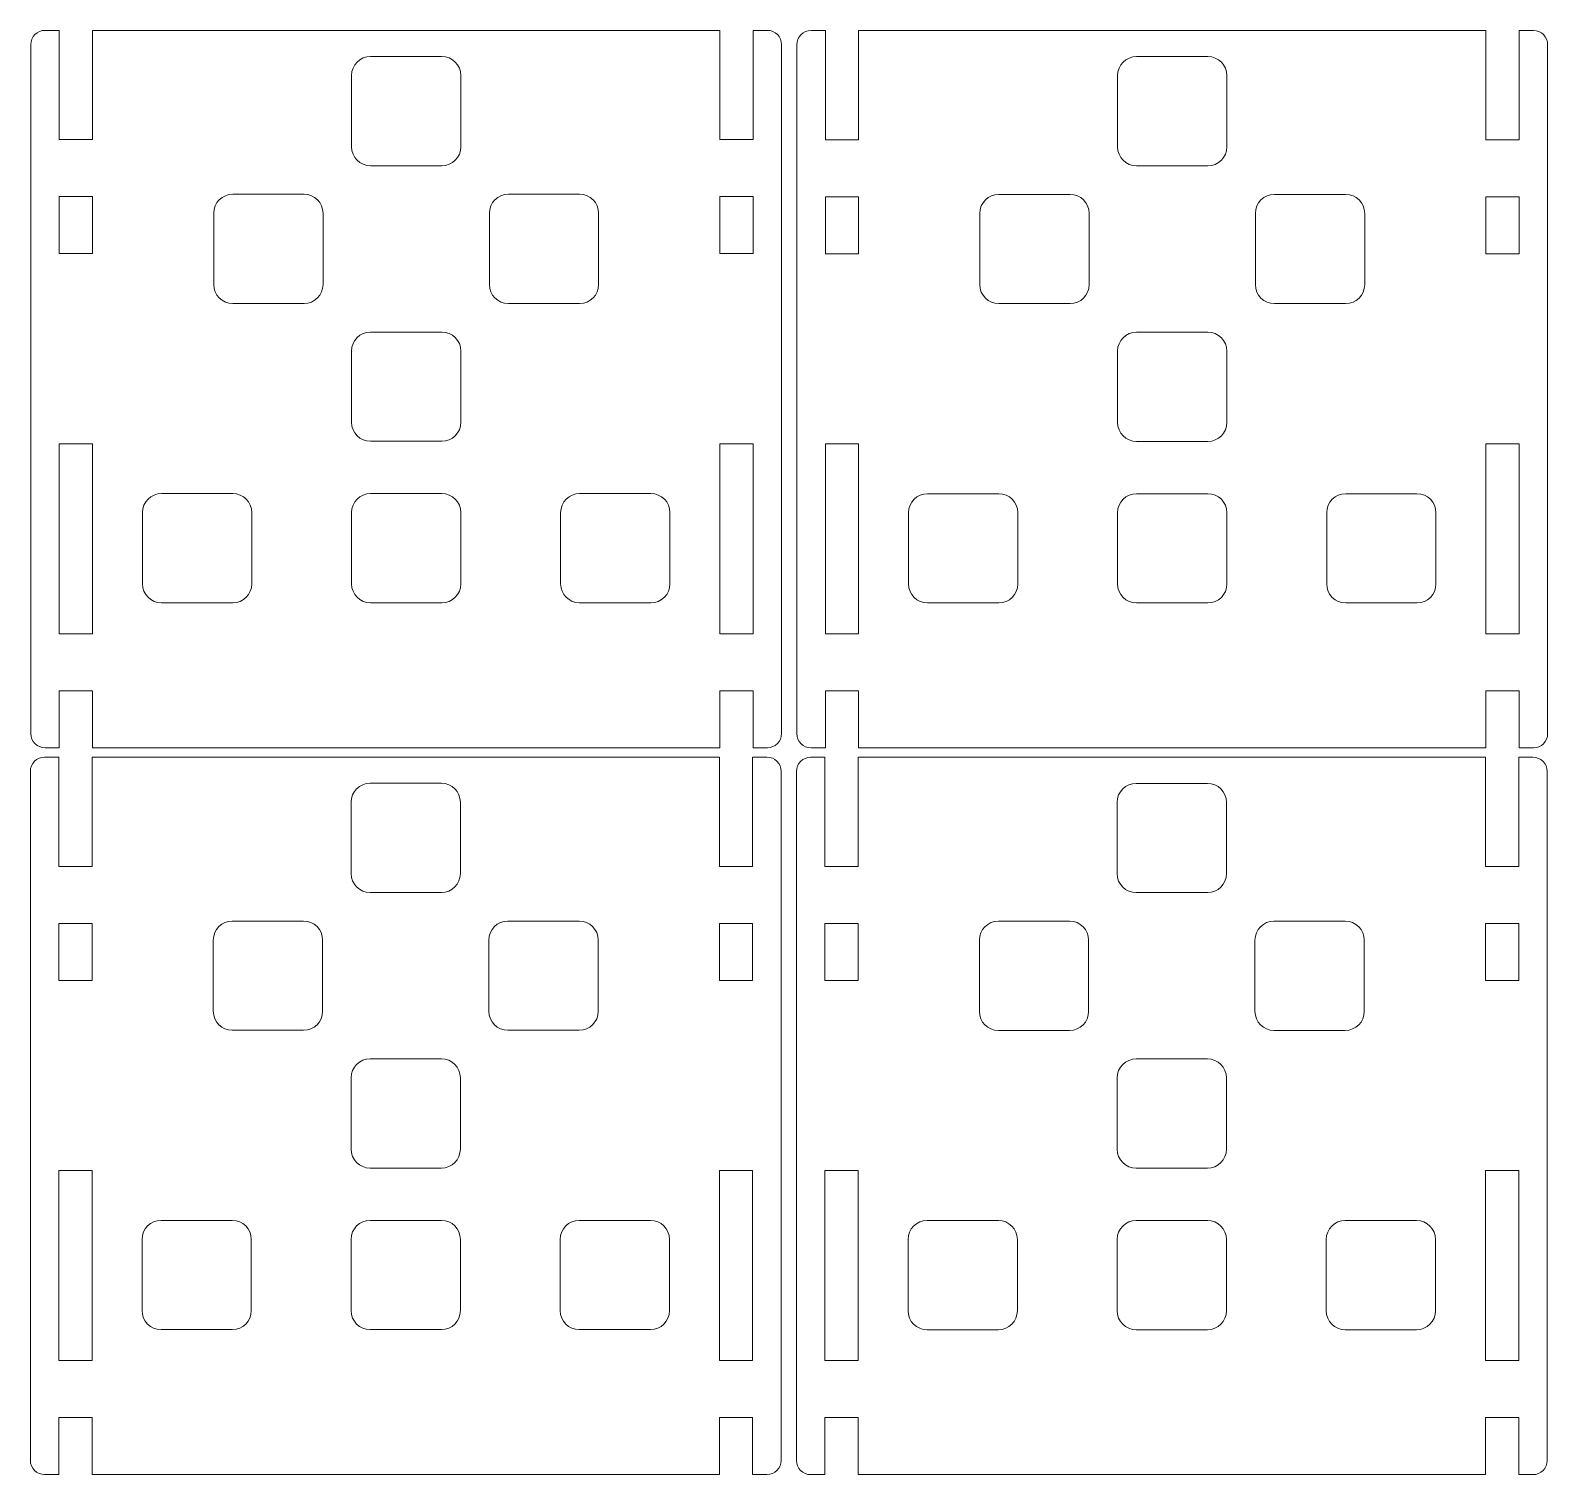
# Model space of a CAD drawing. Header units: inches. Extents: x 0.1 to 24.2, y 0.1 to 12.
# Drawn here: x 0.11 to 6.4, y 0.1 to 6.09 of the extents above; entities that cross this region are included whole.
import ezdxf

# ---------------------------------------------------------------- set-up
doc = ezdxf.new("R2010")
doc.units = ezdxf.units.IN
doc.header["$MEASUREMENT"] = 0
doc.layers.add('Visible', color=7, linetype='Continuous', lineweight=0)

msp = doc.modelspace()

# ---------------------------------------------------------------- linework, layer by layer
at = {"layer": 'Visible', "color": 1, "lineweight": 0, "true_color": 0xff0000}
for p, q in [((0.1688, 6.0864), (0.2279, 6.0864)), ((0.2279, 5.6334), (0.2279, 6.0864)), ((0.3657, 5.6334), (0.3657, 6.0864)), ((0.3657, 6.0864), (2.9657, 6.0864)), ((2.9657, 5.6334), (2.9657, 6.0864)), ((3.1035, 5.6334), (3.1035, 6.0864)), ((3.1035, 6.0864), (3.1626, 6.0864)), ((3.344, 6.086), (3.4031, 6.086)), ((3.4031, 5.633), (3.4031, 6.086)), ((3.541, 5.633), (3.541, 6.086)), ((3.541, 6.086), (6.1409, 6.086)), ((6.1409, 5.633), (6.1409, 6.086)), ((6.2788, 5.633), (6.2788, 6.086)), ((6.2788, 6.086), (6.3379, 6.086)), ((0.1097, 3.1714), (0.1097, 6.0274)), ((1.8134, 5.9781), (1.518, 5.9781)), ((3.2217, 3.1714), (3.2217, 6.0274)), ((3.2849, 3.1709), (3.2849, 6.0269)), ((4.9887, 5.9777), (4.6932, 5.9777)), ((6.397, 3.1709), (6.397, 6.0269)), ((1.4392, 5.6039), (1.4392, 5.8993)), ((1.8922, 5.6039), (1.8922, 5.8993)), ((4.6144, 5.6034), (4.6144, 5.8989)), ((5.0675, 5.6034), (5.0675, 5.8989)), ((0.3657, 5.6334), (0.2279, 5.6334)), ((2.9657, 5.6334), (3.1035, 5.6334)), ((3.541, 5.633), (3.4031, 5.633)), ((6.1409, 5.633), (6.2788, 5.633)), ((1.8134, 5.5251), (1.518, 5.5251)), ((4.9887, 5.5246), (4.6932, 5.5246)), ((0.3657, 5.3971), (0.2279, 5.3971)), ((0.2279, 5.1607), (0.2279, 5.3971)), ((0.3657, 5.3971), (0.3657, 5.1607)), ((1.2422, 5.4069), (0.9468, 5.4069)), ((2.3846, 5.4069), (2.0892, 5.4069)), ((2.9657, 5.3971), (3.1035, 5.3971)), ((2.9657, 5.3971), (2.9657, 5.1607)), ((3.1035, 5.1607), (3.1035, 5.3971)), ((3.541, 5.3966), (3.4031, 5.3966)), ((3.4031, 5.1603), (3.4031, 5.3966)), ((3.541, 5.3966), (3.541, 5.1603)), ((4.4175, 5.4065), (4.122, 5.4065)), ((5.5599, 5.4065), (5.2644, 5.4065)), ((6.1409, 5.3966), (6.2788, 5.3966)), ((6.1409, 5.3966), (6.1409, 5.1603)), ((6.2788, 5.1603), (6.2788, 5.3966)), ((0.868, 5.0327), (0.868, 5.3281)), ((1.321, 5.0327), (1.321, 5.3281)), ((2.0104, 5.0327), (2.0104, 5.3281)), ((2.4634, 5.0327), (2.4634, 5.3281)), ((4.0432, 5.0322), (4.0432, 5.3277)), ((4.4963, 5.0322), (4.4963, 5.3277)), ((5.1856, 5.0322), (5.1856, 5.3277)), ((5.6387, 5.0322), (5.6387, 5.3277)), ((0.3657, 5.1607), (0.2279, 5.1607)), ((2.9657, 5.1607), (3.1035, 5.1607)), ((3.541, 5.1603), (3.4031, 5.1603)), ((6.1409, 5.1603), (6.2788, 5.1603)), ((1.2422, 4.9539), (0.9468, 4.9539)), ((2.3846, 4.9539), (2.0892, 4.9539)), ((4.4175, 4.9534), (4.122, 4.9534)), ((5.5599, 4.9534), (5.2644, 4.9534)), ((1.8134, 4.8357), (1.518, 4.8357)), ((4.9887, 4.8353), (4.6932, 4.8353)), ((1.4392, 4.4615), (1.4392, 4.7569)), ((1.8922, 4.4615), (1.8922, 4.7569)), ((4.6144, 4.461), (4.6144, 4.7565)), ((5.0675, 4.461), (5.0675, 4.7565)), ((0.3657, 4.3729), (0.2279, 4.3729)), ((0.2279, 3.585), (0.2279, 4.3729)), ((0.3657, 3.585), (0.3657, 4.3729)), ((1.8134, 4.3827), (1.518, 4.3827)), ((2.9657, 4.3729), (3.1035, 4.3729)), ((2.9657, 3.585), (2.9657, 4.3729)), ((3.1035, 3.585), (3.1035, 4.3729)), ((3.541, 4.3724), (3.4031, 4.3724)), ((3.4031, 3.5845), (3.4031, 4.3724)), ((3.541, 3.5845), (3.541, 4.3724)), ((4.9887, 4.3822), (4.6932, 4.3822)), ((6.1409, 4.3724), (6.2788, 4.3724)), ((6.1409, 3.5845), (6.1409, 4.3724)), ((6.2788, 3.5845), (6.2788, 4.3724)), ((0.9468, 4.166), (0.6513, 4.166)), ((1.8134, 4.166), (1.518, 4.166)), ((2.6801, 4.166), (2.3846, 4.166)), ((4.122, 4.1656), (3.8266, 4.1656)), ((4.9887, 4.1656), (4.6932, 4.1656)), ((5.8553, 4.1656), (5.5599, 4.1656)), ((0.5725, 4.0873), (0.5725, 3.7918)), ((1.0256, 4.0873), (1.0256, 3.7918)), ((1.4392, 4.0873), (1.4392, 3.7918)), ((1.8922, 4.0873), (1.8922, 3.7918)), ((2.3058, 4.0873), (2.3058, 3.7918)), ((2.7588, 4.0873), (2.7588, 3.7918)), ((3.7478, 4.0868), (3.7478, 3.7913)), ((4.2008, 4.0868), (4.2008, 3.7913)), ((4.6144, 4.0868), (4.6144, 3.7913)), ((5.0675, 4.0868), (5.0675, 3.7913)), ((5.4811, 4.0868), (5.4811, 3.7913)), ((5.9341, 4.0868), (5.9341, 3.7913)), ((0.9468, 3.713), (0.6513, 3.713)), ((1.8134, 3.713), (1.518, 3.713)), ((2.6801, 3.713), (2.3846, 3.713)), ((4.122, 3.7126), (3.8266, 3.7126)), ((4.9887, 3.7126), (4.6932, 3.7126)), ((5.8553, 3.7126), (5.5599, 3.7126)), ((0.3657, 3.585), (0.2279, 3.585)), ((2.9657, 3.585), (3.1035, 3.585)), ((3.541, 3.5845), (3.4031, 3.5845)), ((6.1409, 3.5845), (6.2788, 3.5845)), ((0.3657, 3.3486), (0.2279, 3.3486)), ((0.2279, 3.1123), (0.2279, 3.3486)), ((0.3657, 3.3486), (0.3657, 3.1123)), ((2.9657, 3.3486), (3.1035, 3.3486)), ((2.9657, 3.3486), (2.9657, 3.1123)), ((3.1035, 3.1123), (3.1035, 3.3486)), ((3.541, 3.3482), (3.4031, 3.3482)), ((3.4031, 3.1118), (3.4031, 3.3482)), ((3.541, 3.3482), (3.541, 3.1118)), ((6.1409, 3.3482), (6.2788, 3.3482)), ((6.1409, 3.3482), (6.1409, 3.1118)), ((6.2788, 3.1118), (6.2788, 3.3482)), ((0.1688, 3.1123), (0.2279, 3.1123)), ((0.3657, 3.1123), (2.9657, 3.1123)), ((3.1035, 3.1123), (3.1626, 3.1123)), ((3.344, 3.1118), (3.4031, 3.1118)), ((3.541, 3.1118), (6.1409, 3.1118)), ((6.2788, 3.1118), (6.3379, 3.1118)), ((0.1669, 3.0735), (0.226, 3.0735)), ((0.226, 2.6205), (0.226, 3.0735)), ((0.3639, 2.6205), (0.3639, 3.0735)), ((0.3639, 3.0735), (2.9638, 3.0735)), ((2.9638, 2.6205), (2.9638, 3.0735)), ((3.1017, 2.6205), (3.1017, 3.0735)), ((3.1017, 3.0735), (3.1608, 3.0735)), ((3.3422, 3.0731), (3.4013, 3.0731)), ((3.4013, 2.62), (3.4013, 3.0731)), ((3.5391, 2.62), (3.5391, 3.0731)), ((3.5391, 3.0731), (6.1391, 3.0731)), ((6.1391, 2.62), (6.1391, 3.0731)), ((6.2769, 2.62), (6.2769, 3.0731)), ((6.2769, 3.0731), (6.336, 3.0731)), ((0.1078, 0.1584), (0.1078, 3.0144)), ((1.8116, 2.9652), (1.5161, 2.9652)), ((3.2199, 0.1584), (3.2199, 3.0144)), ((3.2831, 0.158), (3.2831, 3.014)), ((4.9868, 2.9647), (4.6914, 2.9647)), ((6.3951, 0.158), (6.3951, 3.014)), ((1.4373, 2.591), (1.4373, 2.8864)), ((1.8903, 2.591), (1.8903, 2.8864)), ((4.6126, 2.5905), (4.6126, 2.8859)), ((5.0656, 2.5905), (5.0656, 2.8859)), ((0.3639, 2.6205), (0.226, 2.6205)), ((2.9638, 2.6205), (3.1017, 2.6205)), ((3.5391, 2.62), (3.4013, 2.62)), ((6.1391, 2.62), (6.2769, 2.62)), ((1.8116, 2.5122), (1.5161, 2.5122)), ((4.9868, 2.5117), (4.6914, 2.5117)), ((1.2404, 2.394), (0.9449, 2.394)), ((2.3828, 2.394), (2.0873, 2.394)), ((4.4156, 2.3935), (4.1202, 2.3935)), ((5.558, 2.3935), (5.2626, 2.3935)), ((0.3639, 2.3841), (0.226, 2.3841)), ((0.226, 2.1478), (0.226, 2.3841)), ((0.3639, 2.3841), (0.3639, 2.1478)), ((2.9638, 2.3841), (3.1017, 2.3841)), ((2.9638, 2.3841), (2.9638, 2.1478)), ((3.1017, 2.1478), (3.1017, 2.3841)), ((3.5391, 2.3837), (3.4013, 2.3837)), ((3.4013, 2.1473), (3.4013, 2.3837)), ((3.5391, 2.3837), (3.5391, 2.1473)), ((6.1391, 2.3837), (6.2769, 2.3837)), ((6.1391, 2.3837), (6.1391, 2.1473)), ((6.2769, 2.1473), (6.2769, 2.3837)), ((0.8661, 2.0198), (0.8661, 2.3152)), ((1.3191, 2.0198), (1.3191, 2.3152)), ((2.0085, 2.0198), (2.0085, 2.3152)), ((2.4615, 2.0198), (2.4615, 2.3152)), ((4.0414, 2.0193), (4.0414, 2.3147)), ((4.4944, 2.0193), (4.4944, 2.3147)), ((5.1838, 2.0193), (5.1838, 2.3147)), ((5.6368, 2.0193), (5.6368, 2.3147)), ((0.3639, 2.1478), (0.226, 2.1478)), ((2.9638, 2.1478), (3.1017, 2.1478)), ((3.5391, 2.1473), (3.4013, 2.1473)), ((6.1391, 2.1473), (6.2769, 2.1473)), ((1.2404, 1.941), (0.9449, 1.941)), ((2.3828, 1.941), (2.0873, 1.941)), ((4.4156, 1.9405), (4.1202, 1.9405)), ((5.558, 1.9405), (5.2626, 1.9405)), ((1.8116, 1.8228), (1.5161, 1.8228)), ((4.9868, 1.8223), (4.6914, 1.8223)), ((1.4373, 1.4486), (1.4373, 1.744)), ((1.8903, 1.4486), (1.8903, 1.744)), ((4.6126, 1.4481), (4.6126, 1.7435)), ((5.0656, 1.4481), (5.0656, 1.7435)), ((0.3639, 1.3599), (0.226, 1.3599)), ((0.226, 0.5721), (0.226, 1.3599)), ((0.3639, 0.5721), (0.3639, 1.3599)), ((1.8116, 1.3698), (1.5161, 1.3698)), ((2.9638, 1.3599), (3.1017, 1.3599)), ((2.9638, 0.5721), (2.9638, 1.3599)), ((3.1017, 0.5721), (3.1017, 1.3599)), ((3.5391, 1.3595), (3.4013, 1.3595)), ((3.4013, 0.5716), (3.4013, 1.3595)), ((3.5391, 0.5716), (3.5391, 1.3595)), ((4.9868, 1.3693), (4.6914, 1.3693)), ((6.1391, 1.3595), (6.2769, 1.3595)), ((6.1391, 0.5716), (6.1391, 1.3595)), ((6.2769, 0.5716), (6.2769, 1.3595)), ((0.9449, 1.1531), (0.6495, 1.1531)), ((1.8116, 1.1531), (1.5161, 1.1531)), ((2.6782, 1.1531), (2.3828, 1.1531)), ((4.1202, 1.1526), (3.8247, 1.1526)), ((4.9868, 1.1526), (4.6914, 1.1526)), ((5.8535, 1.1526), (5.558, 1.1526)), ((0.5707, 1.0743), (0.5707, 0.7789)), ((1.0237, 1.0743), (1.0237, 0.7789)), ((1.4373, 1.0743), (1.4373, 0.7789)), ((1.8903, 1.0743), (1.8903, 0.7789)), ((2.304, 1.0743), (2.304, 0.7789)), ((2.757, 1.0743), (2.757, 0.7789)), ((3.7459, 1.0739), (3.7459, 0.7784)), ((4.199, 1.0739), (4.199, 0.7784)), ((4.6126, 1.0739), (4.6126, 0.7784)), ((5.0656, 1.0739), (5.0656, 0.7784)), ((5.4792, 1.0739), (5.4792, 0.7784)), ((5.9322, 1.0739), (5.9322, 0.7784)), ((0.9449, 0.7001), (0.6495, 0.7001)), ((1.8116, 0.7001), (1.5161, 0.7001)), ((2.6782, 0.7001), (2.3828, 0.7001)), ((4.1202, 0.6996), (3.8247, 0.6996)), ((4.9868, 0.6996), (4.6914, 0.6996)), ((5.8535, 0.6996), (5.558, 0.6996)), ((0.3639, 0.5721), (0.226, 0.5721)), ((2.9638, 0.5721), (3.1017, 0.5721)), ((3.5391, 0.5716), (3.4013, 0.5716)), ((6.1391, 0.5716), (6.2769, 0.5716)), ((0.3639, 0.3357), (0.226, 0.3357)), ((0.226, 0.0994), (0.226, 0.3357)), ((0.3639, 0.3357), (0.3639, 0.0994)), ((2.9638, 0.3357), (3.1017, 0.3357)), ((2.9638, 0.3357), (2.9638, 0.0994)), ((3.1017, 0.0994), (3.1017, 0.3357)), ((3.5391, 0.3352), (3.4013, 0.3352)), ((3.4013, 0.0989), (3.4013, 0.3352)), ((3.5391, 0.3352), (3.5391, 0.0989)), ((6.1391, 0.3352), (6.2769, 0.3352)), ((6.1391, 0.3352), (6.1391, 0.0989)), ((6.2769, 0.0989), (6.2769, 0.3352)), ((0.1669, 0.0994), (0.226, 0.0994)), ((0.3639, 0.0994), (2.9638, 0.0994)), ((3.1017, 0.0994), (3.1608, 0.0994)), ((3.3422, 0.0989), (3.4013, 0.0989)), ((3.5391, 0.0989), (6.1391, 0.0989)), ((6.2769, 0.0989), (6.336, 0.0989))]:
    msp.add_line(p, q, dxfattribs=at)
for points in [[(0.1688, 6.0864), (0.1361, 6.0864), (0.1097, 6.06), (0.1097, 6.0274)], [(3.2217, 6.0274), (3.2217, 6.06), (3.1953, 6.0864), (3.1626, 6.0864)], [(3.344, 6.086), (3.3114, 6.086), (3.2849, 6.0595), (3.2849, 6.0269)], [(6.397, 6.0269), (6.397, 6.0595), (6.3705, 6.086), (6.3379, 6.086)], [(1.518, 5.9781), (1.4745, 5.9781), (1.4392, 5.9428), (1.4392, 5.8993)], [(1.8922, 5.8993), (1.8922, 5.9428), (1.8569, 5.9781), (1.8134, 5.9781)], [(4.6932, 5.9777), (4.6497, 5.9777), (4.6144, 5.9424), (4.6144, 5.8989)], [(5.0675, 5.8989), (5.0675, 5.9424), (5.0322, 5.9777), (4.9887, 5.9777)], [(1.4392, 5.6039), (1.4392, 5.5604), (1.4745, 5.5251), (1.518, 5.5251)], [(1.8134, 5.5251), (1.8569, 5.5251), (1.8922, 5.5604), (1.8922, 5.6039)], [(4.6144, 5.6034), (4.6144, 5.5599), (4.6497, 5.5246), (4.6932, 5.5246)], [(4.9887, 5.5246), (5.0322, 5.5246), (5.0675, 5.5599), (5.0675, 5.6034)], [(0.9468, 5.4069), (0.9033, 5.4069), (0.868, 5.3716), (0.868, 5.3281)], [(1.321, 5.3281), (1.321, 5.3716), (1.2857, 5.4069), (1.2422, 5.4069)], [(2.0892, 5.4069), (2.0457, 5.4069), (2.0104, 5.3716), (2.0104, 5.3281)], [(2.4634, 5.3281), (2.4634, 5.3716), (2.4281, 5.4069), (2.3846, 5.4069)], [(4.122, 5.4065), (4.0785, 5.4065), (4.0432, 5.3712), (4.0432, 5.3277)], [(4.4963, 5.3277), (4.4963, 5.3712), (4.461, 5.4065), (4.4175, 5.4065)], [(5.2644, 5.4065), (5.2209, 5.4065), (5.1856, 5.3712), (5.1856, 5.3277)], [(5.6387, 5.3277), (5.6387, 5.3712), (5.6034, 5.4065), (5.5599, 5.4065)], [(0.868, 5.0327), (0.868, 4.9892), (0.9033, 4.9539), (0.9468, 4.9539)], [(1.2422, 4.9539), (1.2857, 4.9539), (1.321, 4.9892), (1.321, 5.0327)], [(2.0104, 5.0327), (2.0104, 4.9892), (2.0457, 4.9539), (2.0892, 4.9539)], [(2.3846, 4.9539), (2.4281, 4.9539), (2.4634, 4.9892), (2.4634, 5.0327)], [(4.0432, 5.0322), (4.0432, 4.9887), (4.0785, 4.9534), (4.122, 4.9534)], [(4.4175, 4.9534), (4.461, 4.9534), (4.4963, 4.9887), (4.4963, 5.0322)], [(5.1856, 5.0322), (5.1856, 4.9887), (5.2209, 4.9534), (5.2644, 4.9534)], [(5.5599, 4.9534), (5.6034, 4.9534), (5.6387, 4.9887), (5.6387, 5.0322)], [(1.518, 4.8357), (1.4745, 4.8357), (1.4392, 4.8004), (1.4392, 4.7569)], [(1.8922, 4.7569), (1.8922, 4.8004), (1.8569, 4.8357), (1.8134, 4.8357)], [(4.6932, 4.8353), (4.6497, 4.8353), (4.6144, 4.8), (4.6144, 4.7565)], [(5.0675, 4.7565), (5.0675, 4.8), (5.0322, 4.8353), (4.9887, 4.8353)], [(1.4392, 4.4615), (1.4392, 4.418), (1.4745, 4.3827), (1.518, 4.3827)], [(1.8134, 4.3827), (1.8569, 4.3827), (1.8922, 4.418), (1.8922, 4.4615)], [(4.6144, 4.461), (4.6144, 4.4175), (4.6497, 4.3822), (4.6932, 4.3822)], [(4.9887, 4.3822), (5.0322, 4.3822), (5.0675, 4.4175), (5.0675, 4.461)], [(0.6513, 4.166), (0.6078, 4.166), (0.5725, 4.1308), (0.5725, 4.0873)], [(1.0256, 4.0873), (1.0256, 4.1308), (0.9903, 4.166), (0.9468, 4.166)], [(1.518, 4.166), (1.4745, 4.166), (1.4392, 4.1308), (1.4392, 4.0873)], [(1.8922, 4.0873), (1.8922, 4.1308), (1.8569, 4.166), (1.8134, 4.166)], [(2.3846, 4.166), (2.3411, 4.166), (2.3058, 4.1308), (2.3058, 4.0873)], [(2.7588, 4.0873), (2.7588, 4.1308), (2.7236, 4.166), (2.6801, 4.166)], [(3.8266, 4.1656), (3.7831, 4.1656), (3.7478, 4.1303), (3.7478, 4.0868)], [(4.2008, 4.0868), (4.2008, 4.1303), (4.1655, 4.1656), (4.122, 4.1656)], [(4.6932, 4.1656), (4.6497, 4.1656), (4.6144, 4.1303), (4.6144, 4.0868)], [(5.0675, 4.0868), (5.0675, 4.1303), (5.0322, 4.1656), (4.9887, 4.1656)], [(5.5599, 4.1656), (5.5164, 4.1656), (5.4811, 4.1303), (5.4811, 4.0868)], [(5.9341, 4.0868), (5.9341, 4.1303), (5.8988, 4.1656), (5.8553, 4.1656)], [(0.5725, 3.7918), (0.5725, 3.7483), (0.6078, 3.713), (0.6513, 3.713)], [(0.9468, 3.713), (0.9903, 3.713), (1.0256, 3.7483), (1.0256, 3.7918)], [(1.4392, 3.7918), (1.4392, 3.7483), (1.4745, 3.713), (1.518, 3.713)], [(1.8134, 3.713), (1.8569, 3.713), (1.8922, 3.7483), (1.8922, 3.7918)], [(2.3058, 3.7918), (2.3058, 3.7483), (2.3411, 3.713), (2.3846, 3.713)], [(2.6801, 3.713), (2.7236, 3.713), (2.7588, 3.7483), (2.7588, 3.7918)], [(3.7478, 3.7913), (3.7478, 3.7478), (3.7831, 3.7126), (3.8266, 3.7126)], [(4.122, 3.7126), (4.1655, 3.7126), (4.2008, 3.7478), (4.2008, 3.7913)], [(4.6144, 3.7913), (4.6144, 3.7478), (4.6497, 3.7126), (4.6932, 3.7126)], [(4.9887, 3.7126), (5.0322, 3.7126), (5.0675, 3.7478), (5.0675, 3.7913)], [(5.4811, 3.7913), (5.4811, 3.7478), (5.5164, 3.7126), (5.5599, 3.7126)], [(5.8553, 3.7126), (5.8988, 3.7126), (5.9341, 3.7478), (5.9341, 3.7913)], [(0.1097, 3.1714), (0.1097, 3.1387), (0.1361, 3.1123), (0.1688, 3.1123)], [(3.1626, 3.1123), (3.1953, 3.1123), (3.2217, 3.1387), (3.2217, 3.1714)], [(3.2849, 3.1709), (3.2849, 3.1383), (3.3114, 3.1118), (3.344, 3.1118)], [(6.3379, 3.1118), (6.3705, 3.1118), (6.397, 3.1383), (6.397, 3.1709)], [(0.1669, 3.0735), (0.1343, 3.0735), (0.1078, 3.0471), (0.1078, 3.0144)], [(3.2199, 3.0144), (3.2199, 3.0471), (3.1934, 3.0735), (3.1608, 3.0735)], [(3.3422, 3.0731), (3.3095, 3.0731), (3.2831, 3.0466), (3.2831, 3.014)], [(6.3951, 3.014), (6.3951, 3.0466), (6.3687, 3.0731), (6.336, 3.0731)], [(1.5161, 2.9652), (1.4726, 2.9652), (1.4373, 2.9299), (1.4373, 2.8864)], [(1.8903, 2.8864), (1.8903, 2.9299), (1.8551, 2.9652), (1.8116, 2.9652)], [(4.6914, 2.9647), (4.6479, 2.9647), (4.6126, 2.9294), (4.6126, 2.8859)], [(5.0656, 2.8859), (5.0656, 2.9294), (5.0303, 2.9647), (4.9868, 2.9647)], [(1.4373, 2.591), (1.4373, 2.5474), (1.4726, 2.5122), (1.5161, 2.5122)], [(1.8116, 2.5122), (1.8551, 2.5122), (1.8903, 2.5474), (1.8903, 2.591)], [(4.6126, 2.5905), (4.6126, 2.547), (4.6479, 2.5117), (4.6914, 2.5117)], [(4.9868, 2.5117), (5.0303, 2.5117), (5.0656, 2.547), (5.0656, 2.5905)], [(0.9449, 2.394), (0.9014, 2.394), (0.8661, 2.3587), (0.8661, 2.3152)], [(1.3191, 2.3152), (1.3191, 2.3587), (1.2839, 2.394), (1.2404, 2.394)], [(2.0873, 2.394), (2.0438, 2.394), (2.0085, 2.3587), (2.0085, 2.3152)], [(2.4615, 2.3152), (2.4615, 2.3587), (2.4263, 2.394), (2.3828, 2.394)], [(4.1202, 2.3935), (4.0767, 2.3935), (4.0414, 2.3583), (4.0414, 2.3147)], [(4.4944, 2.3147), (4.4944, 2.3583), (4.4591, 2.3935), (4.4156, 2.3935)], [(5.2626, 2.3935), (5.2191, 2.3935), (5.1838, 2.3583), (5.1838, 2.3147)], [(5.6368, 2.3147), (5.6368, 2.3583), (5.6015, 2.3935), (5.558, 2.3935)], [(0.8661, 2.0198), (0.8661, 1.9762), (0.9014, 1.941), (0.9449, 1.941)], [(1.2404, 1.941), (1.2839, 1.941), (1.3191, 1.9762), (1.3191, 2.0198)], [(2.0085, 2.0198), (2.0085, 1.9762), (2.0438, 1.941), (2.0873, 1.941)], [(2.3828, 1.941), (2.4263, 1.941), (2.4615, 1.9762), (2.4615, 2.0198)], [(4.0414, 2.0193), (4.0414, 1.9758), (4.0767, 1.9405), (4.1202, 1.9405)], [(4.4156, 1.9405), (4.4591, 1.9405), (4.4944, 1.9758), (4.4944, 2.0193)], [(5.1838, 2.0193), (5.1838, 1.9758), (5.2191, 1.9405), (5.2626, 1.9405)], [(5.558, 1.9405), (5.6015, 1.9405), (5.6368, 1.9758), (5.6368, 2.0193)], [(1.5161, 1.8228), (1.4726, 1.8228), (1.4373, 1.7875), (1.4373, 1.744)], [(1.8903, 1.744), (1.8903, 1.7875), (1.8551, 1.8228), (1.8116, 1.8228)], [(4.6914, 1.8223), (4.6479, 1.8223), (4.6126, 1.7871), (4.6126, 1.7435)], [(5.0656, 1.7435), (5.0656, 1.7871), (5.0303, 1.8223), (4.9868, 1.8223)], [(1.4373, 1.4486), (1.4373, 1.405), (1.4726, 1.3698), (1.5161, 1.3698)], [(1.8116, 1.3698), (1.8551, 1.3698), (1.8903, 1.405), (1.8903, 1.4486)], [(4.6126, 1.4481), (4.6126, 1.4046), (4.6479, 1.3693), (4.6914, 1.3693)], [(4.9868, 1.3693), (5.0303, 1.3693), (5.0656, 1.4046), (5.0656, 1.4481)], [(0.6495, 1.1531), (0.606, 1.1531), (0.5707, 1.1178), (0.5707, 1.0743)], [(1.0237, 1.0743), (1.0237, 1.1178), (0.9884, 1.1531), (0.9449, 1.1531)], [(1.5161, 1.1531), (1.4726, 1.1531), (1.4373, 1.1178), (1.4373, 1.0743)], [(1.8903, 1.0743), (1.8903, 1.1178), (1.8551, 1.1531), (1.8116, 1.1531)], [(2.3828, 1.1531), (2.3392, 1.1531), (2.304, 1.1178), (2.304, 1.0743)], [(2.757, 1.0743), (2.757, 1.1178), (2.7217, 1.1531), (2.6782, 1.1531)], [(3.8247, 1.1526), (3.7812, 1.1526), (3.7459, 1.1174), (3.7459, 1.0739)], [(4.199, 1.0739), (4.199, 1.1174), (4.1637, 1.1526), (4.1202, 1.1526)], [(4.6914, 1.1526), (4.6479, 1.1526), (4.6126, 1.1174), (4.6126, 1.0739)], [(5.0656, 1.0739), (5.0656, 1.1174), (5.0303, 1.1526), (4.9868, 1.1526)], [(5.558, 1.1526), (5.5145, 1.1526), (5.4792, 1.1174), (5.4792, 1.0739)], [(5.9322, 1.0739), (5.9322, 1.1174), (5.897, 1.1526), (5.8535, 1.1526)], [(0.5707, 0.7789), (0.5707, 0.7354), (0.606, 0.7001), (0.6495, 0.7001)], [(0.9449, 0.7001), (0.9884, 0.7001), (1.0237, 0.7354), (1.0237, 0.7789)], [(1.4373, 0.7789), (1.4373, 0.7354), (1.4726, 0.7001), (1.5161, 0.7001)], [(1.8116, 0.7001), (1.8551, 0.7001), (1.8903, 0.7354), (1.8903, 0.7789)], [(2.304, 0.7789), (2.304, 0.7354), (2.3392, 0.7001), (2.3828, 0.7001)], [(2.6782, 0.7001), (2.7217, 0.7001), (2.757, 0.7354), (2.757, 0.7789)], [(3.7459, 0.7784), (3.7459, 0.7349), (3.7812, 0.6996), (3.8247, 0.6996)], [(4.1202, 0.6996), (4.1637, 0.6996), (4.199, 0.7349), (4.199, 0.7784)], [(4.6126, 0.7784), (4.6126, 0.7349), (4.6479, 0.6996), (4.6914, 0.6996)], [(4.9868, 0.6996), (5.0303, 0.6996), (5.0656, 0.7349), (5.0656, 0.7784)], [(5.4792, 0.7784), (5.4792, 0.7349), (5.5145, 0.6996), (5.558, 0.6996)], [(5.8535, 0.6996), (5.897, 0.6996), (5.9322, 0.7349), (5.9322, 0.7784)], [(0.1078, 0.1584), (0.1078, 0.1258), (0.1343, 0.0994), (0.1669, 0.0994)], [(3.1608, 0.0994), (3.1934, 0.0994), (3.2199, 0.1258), (3.2199, 0.1584)], [(3.2831, 0.158), (3.2831, 0.1253), (3.3095, 0.0989), (3.3422, 0.0989)], [(6.336, 0.0989), (6.3687, 0.0989), (6.3951, 0.1253), (6.3951, 0.158)]]:
    msp.add_open_spline(points, degree=3, dxfattribs=at)

doc.saveas('drawing.dxf')
